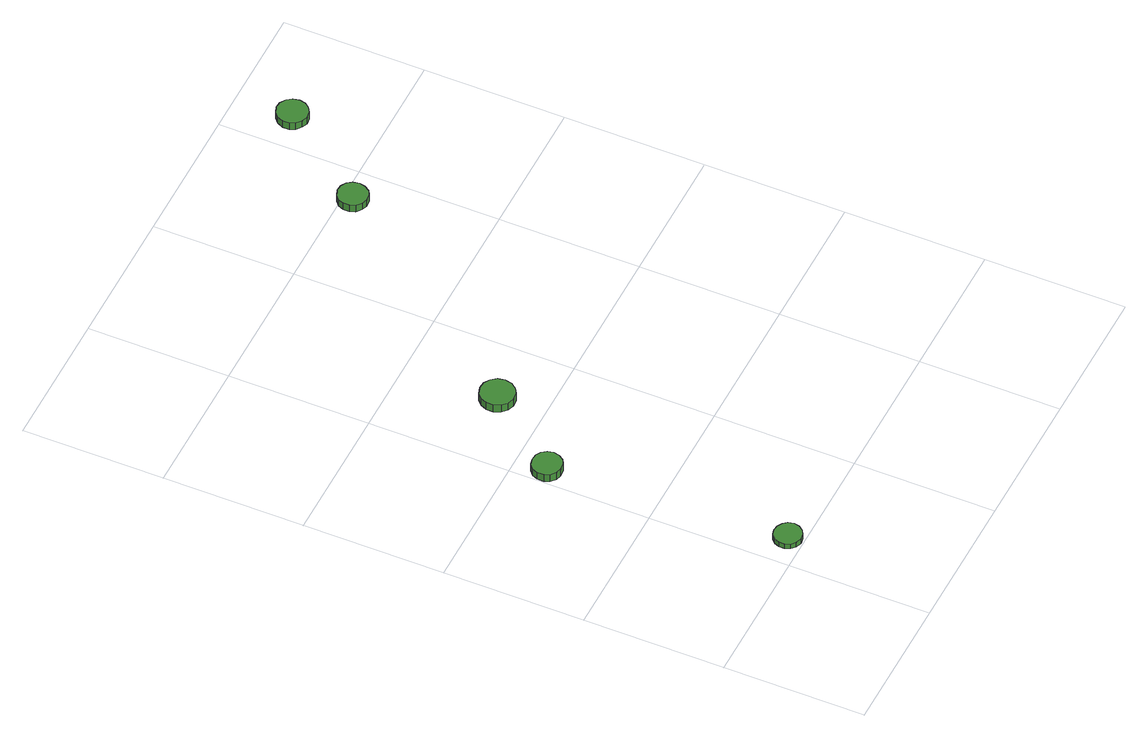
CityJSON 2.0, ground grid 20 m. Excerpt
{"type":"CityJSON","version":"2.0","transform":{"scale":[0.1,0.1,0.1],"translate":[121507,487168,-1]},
"CityObjects":{
"tree1":{"type":"SolitaryVegetationObject","attributes":{"function":"something"},"geometry":[{"type":"MultiSurface","lod":"1","boundaries":[[[0,1,2,3,4,5,6,7,8,9,10,11,12,13,14]],[[15,16,17,18,19,20,21,22,23,24,25,26,27,28,29]],[[0,29,28,1]],[[1,28,27,2]],[[2,27,26,3]],[[3,26,25,4]],[[4,25,24,5]],[[5,24,23,6]],[[6,23,22,7]],[[7,22,21,8]],[[8,21,20,9]],[[9,20,19,10]],[[10,19,18,11]],[[11,18,17,12]],[[12,17,16,13]],[[13,16,15,14]],[[14,15,29,0]]]}]},
"tree2":{"type":"SolitaryVegetationObject","attributes":{"function":"something"},"geometry":[{"type":"MultiSurface","lod":"1","boundaries":[[[30,31,32,33,34,35,36,37,38,39,40,41,42,43,44]],[[45,46,47,48,49,50,51,52,53,54,55,56,57,58,59]],[[30,59,58,31]],[[31,58,57,32]],[[32,57,56,33]],[[33,56,55,34]],[[34,55,54,35]],[[35,54,53,36]],[[36,53,52,37]],[[37,52,51,38]],[[38,51,50,39]],[[39,50,49,40]],[[40,49,48,41]],[[41,48,47,42]],[[42,47,46,43]],[[43,46,45,44]],[[44,45,59,30]]]}]},
"tree3":{"type":"SolitaryVegetationObject","attributes":{"function":"something"},"geometry":[{"type":"MultiSurface","lod":"1","boundaries":[[[60,61,62,63,64,65,66,67,68,69,70,71,72,73,74]],[[75,76,77,78,79,80,81,82,83,84,85,86,87,88,89]],[[60,89,88,61]],[[61,88,87,62]],[[62,87,86,63]],[[63,86,85,64]],[[64,85,84,65]],[[65,84,83,66]],[[66,83,82,67]],[[67,82,81,68]],[[68,81,80,69]],[[69,80,79,70]],[[70,79,78,71]],[[71,78,77,72]],[[72,77,76,73]],[[73,76,75,74]],[[74,75,89,60]]]}]},
"tree4":{"type":"SolitaryVegetationObject","attributes":{"function":"something"},"geometry":[{"type":"MultiSurface","lod":"1","boundaries":[[[90,91,92,93,94,95,96,97,98,99,100,101,102,103,104]],[[105,106,107,108,109,110,111,112,113,114,115,116,117,118,119]],[[90,119,118,91]],[[91,118,117,92]],[[92,117,116,93]],[[93,116,115,94]],[[94,115,114,95]],[[95,114,113,96]],[[96,113,112,97]],[[97,112,111,98]],[[98,111,110,99]],[[99,110,109,100]],[[100,109,108,101]],[[101,108,107,102]],[[102,107,106,103]],[[103,106,105,104]],[[104,105,119,90]]]}]},
"tree5":{"type":"SolitaryVegetationObject","attributes":{"function":"something"},"geometry":[{"type":"MultiSurface","lod":"1","boundaries":[[[120,121,122,123,124,125,126,127,128,129,130,131,132,133,134]],[[135,136,137,138,139,140,141,142,143,144,145,146,147,148,149]],[[120,149,148,121]],[[121,148,147,122]],[[122,147,146,123]],[[123,146,145,124]],[[124,145,144,125]],[[125,144,143,126]],[[126,143,142,127]],[[127,142,141,128]],[[128,141,140,129]],[[129,140,139,130]],[[130,139,138,131]],[[131,138,137,132]],[[132,137,136,133]],[[133,136,135,134]],[[134,135,149,120]]]}]}
},
"vertices":[
[65,23,14],[63,31,14],[58,37,14],[51,41,14],[43,42,14],[35,40,14],[29,34,14],[26,27,14],[26,19,14],[29,11,14],[35,6,14],[43,3,14],[51,4,14],[58,8,14],[63,15,14],[63,15,6],[58,8,6],[51,4,6],[43,3,6],[35,6,6],[29,11,6],[26,19,6],[26,27,6],[29,34,6],[35,40,6],[43,42,6],[51,41,6],[58,37,6],[63,31,6],[65,23,6],
[43,356,20],[41,364,20],[36,371,20],[29,375,20],[20,376,20],[12,374,20],[5,368,20],[2,360,20],[2,351,20],[5,343,20],[12,337,20],[20,335,20],[29,336,20],[36,340,20],[41,347,20],[41,347,7],[36,340,7],[29,336,7],[20,335,7],[12,337,7],[5,343,7],[2,351,7],[2,360,7],[5,368,7],[12,374,7],[20,376,7],[29,375,7],[36,371,7],[41,364,7],[43,356,7],
[129,465,25],[127,475,25],[121,483,25],[113,488,25],[103,489,25],[93,486,25],[86,479,25],[82,470,25],[82,460,25],[86,451,25],[93,444,25],[103,441,25],[113,442,25],[121,447,25],[127,455,25],[127,455,12],[121,447,12],[113,442,12],[103,441,12],[93,444,12],[86,451,12],[82,460,12],[82,470,12],[86,479,12],[93,486,12],[103,489,12],[113,488,12],[121,483,12],[127,475,12],[129,465,12],
[370,785,21],[368,794,21],[363,801,21],[356,805,21],[347,806,21],[339,803,21],[332,797,21],[329,789,21],[329,781,21],[332,773,21],[339,767,21],[347,764,21],[356,765,21],[363,769,21],[368,777,21],[368,777,9],[363,769,9],[356,765,9],[347,764,9],[339,767,9],[332,773,9],[329,781,9],[329,789,9],[332,797,9],[339,803,9],[347,806,9],[356,805,9],[363,801,9],[368,794,9],[370,785,9],
[474,919,18],[472,928,18],[467,935,18],[459,940,18],[450,941,18],[442,938,18],[435,932,18],[431,923,18],[431,914,18],[435,906,18],[442,900,18],[450,897,18],[459,898,18],[467,903,18],[472,910,18],[472,910,6],[467,903,6],[459,898,6],[450,897,6],[442,900,6],[435,906,6],[431,914,6],[431,923,6],[435,932,6],[442,938,6],[450,941,6],[459,940,6],[467,935,6],[472,928,6],[474,919,6]
]}
